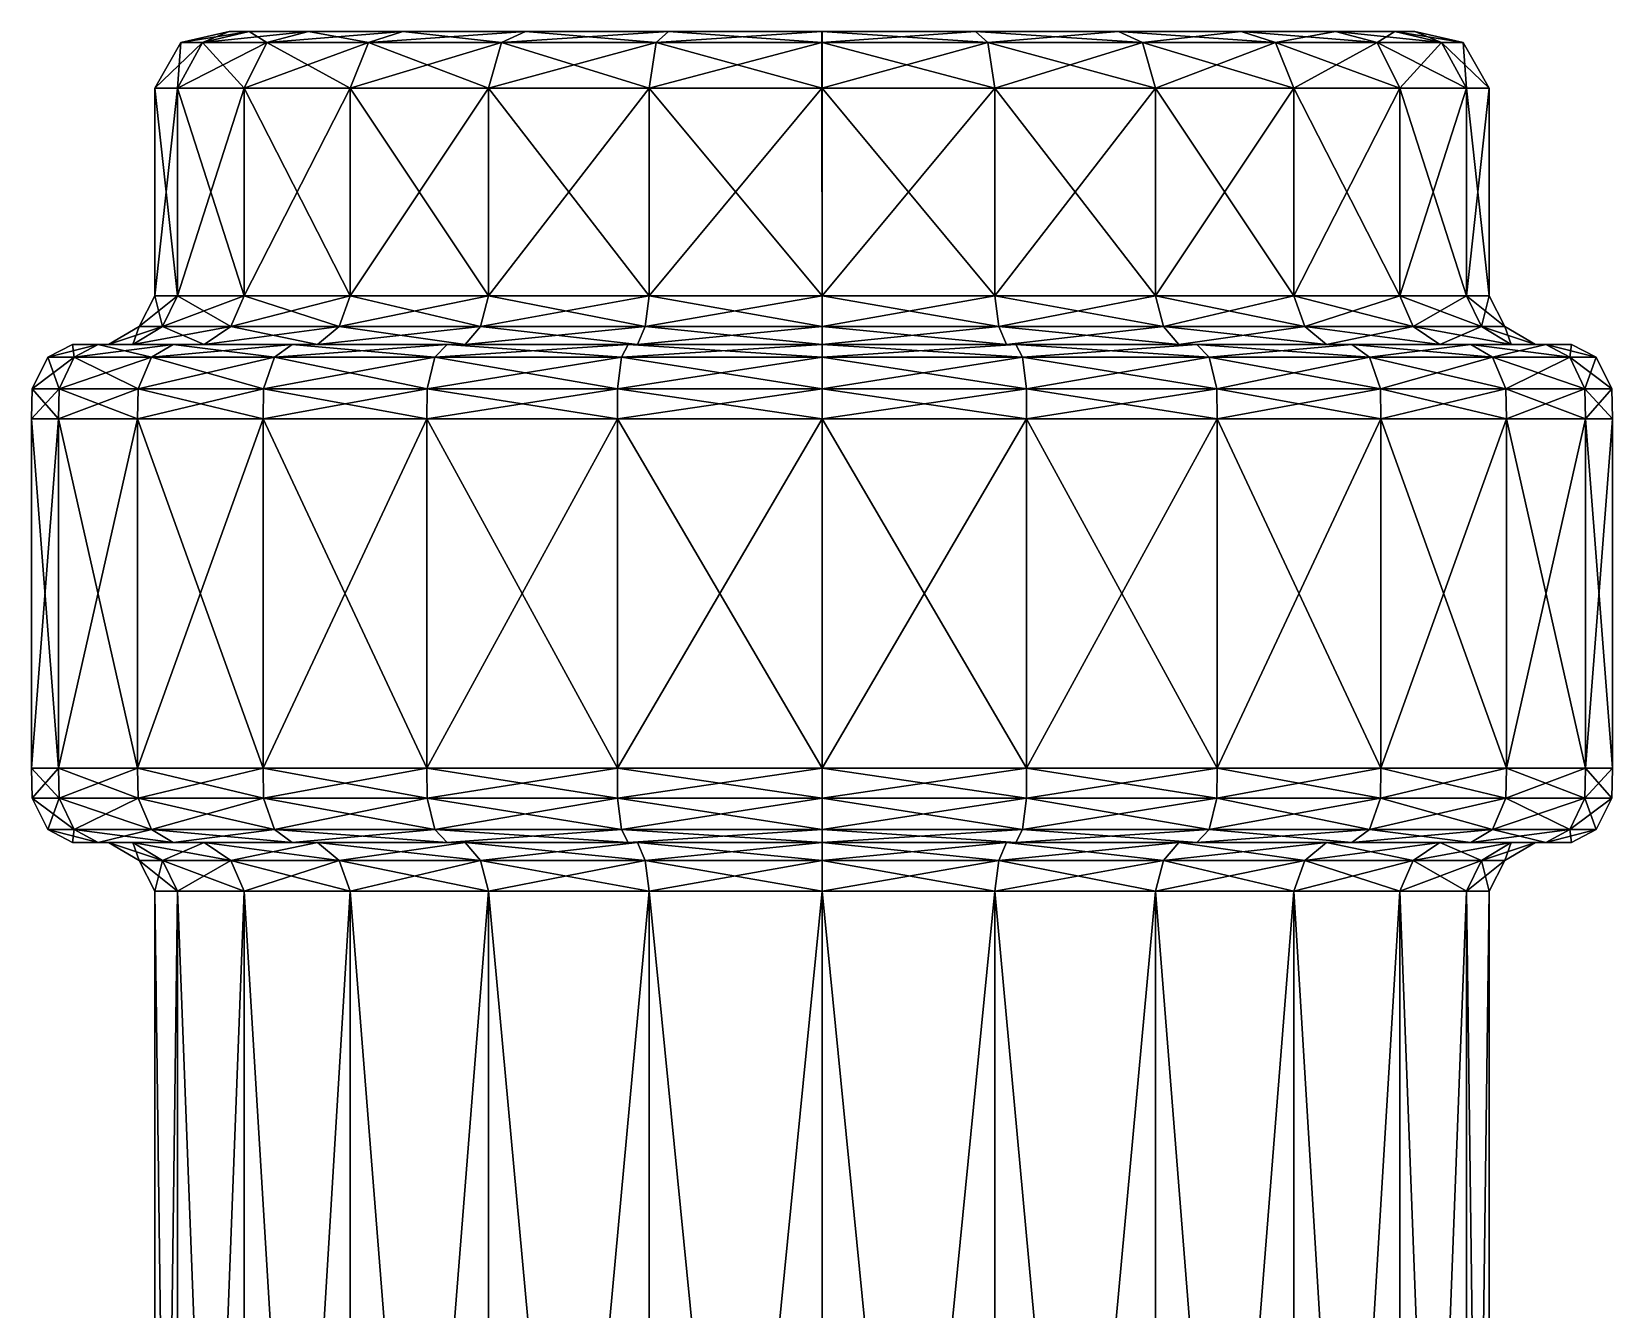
# Model space of a CAD drawing. Extents: x -21.9 to 21.9, y -20.5 to 20.8.
# Drawn here: x 12.975 to 16.919, y 17.657 to 20.845 of the extents above; entities that cross this region are included whole.
import ezdxf

# ---------------------------------------------------------------- set-up
doc = ezdxf.new("R2010")
doc.units = 0
doc.layers.add('BOTTLE02', color=74, linetype='CONTINUOUS')

msp = doc.modelspace()

# ---------------------------------------------------------------- meshes
at = {"layer": 'BOTTLE02', "color": 74}
mesh = msp.add_polyface(dxfattribs=at)
corners = [(13.815641, 20.818317, 23.666), (13.505078, 20.704435, 23.367172), (13.769661, 20.704435, 23.711981), (13.561394, 20.818317, 23.334658), (13.505078, 20.186186, 23.367172), (13.769661, 20.186186, 23.711981), (13.471833, 20.109411, 23.386366), (13.742516, 20.109411, 23.739126), (13.405342, 20.064623, 23.424755), (13.688226, 20.064623, 23.793417), (13.665766, 20.845194, 23.274399), (13.401567, 20.818317, 22.948801), (13.517979, 20.845194, 22.917608), (13.338756, 20.704435, 22.965631), (13.338756, 20.186186, 22.965631), (13.301675, 20.109411, 22.975567), (13.227513, 20.064623, 22.99544), (13.347054, 20.818317, 22.534727), (13.467571, 20.845194, 22.534727), (13.282025, 20.704435, 22.534727), (13.282025, 20.186186, 22.534727), (13.243637, 20.109411, 22.534727), (13.16686, 20.064623, 22.534727), (13.401567, 20.818317, 22.120651), (13.517979, 20.845194, 22.151844), (13.338756, 20.704435, 22.103823), (13.338756, 20.186186, 22.103823), (13.301675, 20.109411, 22.093885), (13.227513, 20.064623, 22.074015), (13.561395, 20.818317, 21.734797), (13.665766, 20.845194, 21.795055), (13.505079, 20.704435, 21.702282), (13.505079, 20.186186, 21.702282), (13.471833, 20.109411, 21.683088), (13.405342, 20.064623, 21.644699), (13.815642, 20.818317, 21.403454), (13.769661, 20.704435, 21.357471), (13.769661, 20.186186, 21.357471), (13.742516, 20.109411, 21.330328), (13.688226, 20.064623, 21.276037), (13.900862, 20.845194, 21.488672), (13.900861, 20.845194, 23.580782)]
mesh.append_faces([[corners[k] for k in face] for face in [(0, 1, 2), (2, 4, 5), (5, 6, 7), (7, 8, 9), (10, 11, 3), (3, 13, 1), (1, 14, 4), (4, 15, 6), (6, 16, 8), (12, 17, 11), (11, 19, 13), (13, 20, 14), (14, 21, 15), (15, 22, 16), (18, 23, 17), (17, 25, 19), (19, 26, 20), (20, 27, 21), (21, 28, 22), (24, 29, 23), (23, 31, 25), (25, 32, 26), (26, 33, 27), (27, 34, 28), (30, 35, 29), (29, 36, 31), (31, 37, 32), (32, 38, 33), (33, 39, 34)]], dxfattribs={"vtx0": -1})
mesh.append_faces([[corners[k] for k in face] for face in [(12, 41, 24)]], dxfattribs={"vtx0": -1, "vtx1": -1, "vtx2": -1})
mesh.append_faces([[corners[k] for k in face] for face in [(30, 24, 40), (18, 12, 24), (10, 41, 12)]], dxfattribs={"vtx1": -1})
mesh.append_faces([[corners[k] for k in face] for face in [(0, 3, 1), (2, 1, 4), (5, 4, 6), (7, 6, 8), (10, 12, 11), (3, 11, 13), (1, 13, 14), (4, 14, 15), (6, 15, 16), (12, 18, 17), (11, 17, 19), (13, 19, 20), (14, 20, 21), (15, 21, 22), (18, 24, 23), (17, 23, 25), (19, 25, 26), (20, 26, 27), (21, 27, 28), (24, 30, 29), (23, 29, 31), (25, 31, 32), (26, 32, 33), (27, 33, 34), (31, 36, 37), (32, 37, 38), (33, 38, 39)]], dxfattribs={"vtx2": -1})
mesh = msp.add_polyface(dxfattribs=at)
corners = [(14.946915, 20.845194, 24.014071), (14.53284, 20.818317, 24.080074), (14.946915, 20.818317, 24.134588), (14.564033, 20.845194, 23.963663), (14.516009, 20.704435, 24.142887), (14.946915, 20.704435, 24.199617), (14.51601, 20.186186, 24.142887), (14.946916, 20.186186, 24.199617), (14.506074, 20.109411, 24.179968), (14.946916, 20.109411, 24.238005), (14.146984, 20.818317, 23.920248), (14.207243, 20.845194, 23.815876), (14.11447, 20.704435, 23.976563), (14.11447, 20.186186, 23.976564), (14.095276, 20.109411, 24.009809), (13.815641, 20.818317, 23.666), (13.900861, 20.845194, 23.580782), (13.769661, 20.704435, 23.711981), (13.769661, 20.186186, 23.711981), (13.742516, 20.109411, 23.739126), (13.561394, 20.818317, 23.334658), (13.665766, 20.845194, 23.274399), (13.665766, 20.845194, 21.795055), (13.900862, 20.845194, 21.488672), (13.815642, 20.818317, 21.403454), (13.561395, 20.818317, 21.734797), (13.769661, 20.704435, 21.357471), (14.146985, 20.818317, 21.149206), (14.207244, 20.845194, 21.253578), (14.11447, 20.704435, 21.09289), (14.11447, 20.186186, 21.09289), (13.769661, 20.186186, 21.357471), (14.095277, 20.109411, 21.059645), (13.742516, 20.109411, 21.330328), (14.532841, 20.818317, 20.989378), (14.564034, 20.845194, 21.105791), (14.51601, 20.704435, 20.926567), (14.51601, 20.186186, 20.926567), (14.506075, 20.109411, 20.889486), (14.946916, 20.818317, 20.934866), (14.946916, 20.845194, 21.055384), (14.946916, 20.704435, 20.869839), (14.946916, 20.186186, 20.869837), (14.946916, 20.109411, 20.83145), (14.946916, 20.064623, 20.754671), (15.329798, 20.845194, 23.963663), (13.517979, 20.845194, 22.151844), (16.375853, 20.845194, 22.91761)]
mesh.append_faces([[corners[k] for k in face] for face in [(0, 1, 2), (2, 4, 5), (5, 6, 7), (7, 8, 9), (3, 10, 1), (1, 12, 4), (4, 13, 6), (6, 14, 8), (11, 15, 10), (10, 17, 12), (12, 18, 13), (13, 19, 14), (16, 20, 15), (23, 27, 24), (24, 29, 26), (26, 30, 31), (31, 32, 33), (28, 34, 27), (27, 36, 29), (29, 37, 30), (30, 38, 32), (35, 39, 34), (34, 41, 36), (36, 42, 37), (37, 43, 38)]], dxfattribs={"vtx0": -1})
mesh.append_faces([[corners[k] for k in face] for face in [(23, 46, 35), (3, 45, 16), (46, 16, 35), (35, 16, 47)]], dxfattribs={"vtx0": -1, "vtx1": -1, "vtx2": -1})
mesh.append_faces([[corners[k] for k in face] for face in [(28, 23, 35), (11, 3, 16), (0, 45, 3)]], dxfattribs={"vtx1": -1})
mesh.append_faces([[corners[k] for k in face] for face in [(0, 3, 1), (2, 1, 4), (5, 4, 6), (7, 6, 8), (3, 11, 10), (1, 10, 12), (4, 12, 13), (6, 13, 14), (11, 16, 15), (10, 15, 17), (12, 17, 18), (13, 18, 19), (16, 21, 20), (22, 23, 24), (25, 24, 26), (23, 28, 27), (24, 27, 29), (26, 29, 30), (31, 30, 32), (28, 35, 34), (27, 34, 36), (29, 36, 37), (30, 37, 38), (35, 40, 39), (34, 39, 41), (36, 41, 42), (37, 42, 43), (38, 43, 44)]], dxfattribs={"vtx2": -1})
mesh = msp.add_polyface(dxfattribs=at)
corners = [(16.228065, 20.845194, 23.274399), (15.99297, 20.845194, 23.580782), (16.078188, 20.818317, 23.666), (16.332438, 20.818317, 23.334658), (16.12417, 20.704435, 23.711983), (15.746846, 20.818317, 23.920248), (15.686587, 20.845194, 23.815876), (15.77936, 20.704435, 23.976564), (15.77936, 20.186186, 23.976564), (16.12417, 20.186186, 23.711983), (15.798554, 20.109411, 24.009809), (16.151316, 20.109411, 23.739126), (15.360991, 20.818317, 24.080074), (15.329798, 20.845194, 23.963663), (15.377821, 20.704435, 24.142887), (15.377821, 20.186186, 24.142887), (15.387756, 20.109411, 24.179968), (14.946915, 20.818317, 24.134588), (14.946915, 20.845194, 24.014071), (14.946915, 20.704435, 24.199617), (14.946916, 20.186186, 24.199617), (14.946916, 20.109411, 24.238005), (14.946916, 20.845194, 21.055384), (15.360991, 20.818317, 20.98938), (14.946916, 20.818317, 20.934866), (15.329798, 20.845194, 21.105791), (15.377821, 20.704435, 20.926567), (14.946916, 20.704435, 20.869839), (15.377821, 20.186186, 20.926567), (14.946916, 20.186186, 20.869837), (15.387756, 20.109411, 20.889486), (14.946916, 20.109411, 20.83145), (15.746847, 20.818317, 21.149206), (15.686587, 20.845194, 21.253578), (15.779361, 20.704435, 21.092892), (15.779361, 20.186186, 21.09289), (15.798554, 20.109411, 21.059645), (16.07819, 20.818317, 21.403454), (15.99297, 20.845196, 21.488674), (16.12417, 20.704435, 21.357473), (16.12417, 20.186186, 21.357473), (16.151316, 20.109411, 21.330328), (16.205606, 20.064623, 21.276039), (16.332438, 20.818317, 21.734797), (16.228065, 20.845196, 21.795055), (16.375853, 20.845194, 22.91761), (13.900861, 20.845194, 23.580782), (14.564034, 20.845194, 21.105791)]
mesh.append_faces([[corners[k] for k in face] for face in [(1, 5, 2), (2, 7, 4), (4, 8, 9), (9, 10, 11), (6, 12, 5), (5, 14, 7), (7, 15, 8), (8, 16, 10), (13, 17, 12), (12, 19, 14), (14, 20, 15), (15, 21, 16), (22, 23, 24), (24, 26, 27), (27, 28, 29), (29, 30, 31), (25, 32, 23), (23, 34, 26), (26, 35, 28), (28, 36, 30), (33, 37, 32), (32, 39, 34), (34, 40, 35), (35, 41, 36), (38, 43, 37)]], dxfattribs={"vtx0": -1})
mesh.append_faces([[corners[k] for k in face] for face in [(13, 45, 46), (25, 47, 38), (1, 45, 13), (38, 47, 45)]], dxfattribs={"vtx0": -1, "vtx1": -1, "vtx2": -1})
mesh.append_faces([[corners[k] for k in face] for face in [(33, 25, 38), (22, 47, 25), (6, 1, 13)]], dxfattribs={"vtx1": -1})
mesh.append_faces([[corners[k] for k in face] for face in [(0, 1, 2), (3, 2, 4), (1, 6, 5), (2, 5, 7), (4, 7, 8), (9, 8, 10), (6, 13, 12), (5, 12, 14), (7, 14, 15), (8, 15, 16), (13, 18, 17), (12, 17, 19), (14, 19, 20), (15, 20, 21), (22, 25, 23), (24, 23, 26), (27, 26, 28), (29, 28, 30), (25, 33, 32), (23, 32, 34), (26, 34, 35), (28, 35, 36), (33, 38, 37), (32, 37, 39), (34, 39, 40), (35, 40, 41), (36, 41, 42), (38, 44, 43)]], dxfattribs={"vtx2": -1})
mesh = msp.add_polyface(dxfattribs=at)
corners = [(16.42626, 20.845194, 22.534727), (16.492264, 20.818317, 22.948803), (16.546778, 20.818317, 22.534727), (16.375853, 20.845194, 22.91761), (16.555075, 20.704435, 22.965633), (16.611805, 20.704435, 22.534727), (16.555075, 20.186186, 22.965631), (16.611805, 20.186186, 22.534727), (16.592155, 20.109411, 22.975569), (16.650194, 20.109411, 22.534727), (16.666317, 20.064623, 22.99544), (16.726971, 20.064623, 22.534727), (16.332438, 20.818317, 23.334658), (16.228065, 20.845194, 23.274399), (16.388752, 20.704435, 23.367172), (16.388752, 20.186186, 23.367172), (16.421997, 20.109411, 23.386366), (16.488489, 20.064623, 23.424755), (16.078188, 20.818317, 23.666), (16.12417, 20.704435, 23.711983), (16.12417, 20.186186, 23.711983), (16.151316, 20.109411, 23.739126), (16.205605, 20.064623, 23.793417), (16.07819, 20.818317, 21.403454), (16.388752, 20.704435, 21.702284), (16.12417, 20.704435, 21.357473), (16.332438, 20.818317, 21.734797), (16.388752, 20.186186, 21.702284), (16.12417, 20.186186, 21.357473), (16.421999, 20.109411, 21.683088), (16.151316, 20.109411, 21.330328), (16.488489, 20.064623, 21.644699), (16.205606, 20.064623, 21.276039), (16.228065, 20.845196, 21.795055), (16.492264, 20.818317, 22.120653), (16.375853, 20.845196, 22.151846), (16.555077, 20.704435, 22.103823), (16.555077, 20.186186, 22.103823), (16.592155, 20.109411, 22.093887), (16.666317, 20.064623, 22.074015), (15.99297, 20.845196, 21.488674), (15.99297, 20.845194, 23.580782)]
mesh.append_faces([[corners[k] for k in face] for face in [(0, 1, 2), (2, 4, 5), (5, 6, 7), (7, 8, 9), (9, 10, 11), (3, 12, 1), (1, 14, 4), (4, 15, 6), (6, 16, 8), (8, 17, 10), (13, 18, 12), (12, 19, 14), (14, 20, 15), (15, 21, 16), (16, 22, 17), (23, 24, 25), (25, 27, 28), (28, 29, 30), (30, 31, 32), (33, 34, 26), (26, 36, 24), (24, 37, 27), (27, 38, 29), (29, 39, 31), (35, 2, 34), (34, 5, 36), (36, 7, 37), (37, 9, 38), (38, 11, 39)]], dxfattribs={"vtx0": -1})
mesh.append_faces([[corners[k] for k in face] for face in [(35, 40, 3)]], dxfattribs={"vtx0": -1, "vtx1": -1, "vtx2": -1})
mesh.append_faces([[corners[k] for k in face] for face in [(0, 35, 3), (33, 40, 35), (13, 3, 41)]], dxfattribs={"vtx1": -1})
mesh.append_faces([[corners[k] for k in face] for face in [(0, 3, 1), (2, 1, 4), (5, 4, 6), (7, 6, 8), (9, 8, 10), (3, 13, 12), (1, 12, 14), (4, 14, 15), (6, 15, 16), (8, 16, 17), (14, 19, 20), (15, 20, 21), (16, 21, 22), (23, 26, 24), (25, 24, 27), (28, 27, 29), (30, 29, 31), (33, 35, 34), (26, 34, 36), (24, 36, 37), (27, 37, 38), (29, 38, 39), (35, 0, 2), (34, 2, 5), (36, 5, 7), (37, 7, 9), (38, 9, 11)]], dxfattribs={"vtx2": -1})
mesh = msp.add_polyface(dxfattribs=at)
corners = [(14.946916, 20.109411, 24.238005), (14.486203, 20.064623, 24.254129), (14.946916, 20.064623, 24.314783), (14.506074, 20.109411, 24.179968), (14.463019, 20.064623, 24.340651), (14.946916, 20.064623, 24.404356), (14.446929, 20.032455, 24.400702), (14.946916, 20.032455, 24.466526), (14.436937, 19.954245, 24.437988), (14.946916, 19.954245, 24.505129), (14.436524, 19.879076, 24.439531), (14.946916, 19.879076, 24.506725), (14.436524, 19.007284, 24.439531), (14.056888, 20.064623, 24.0763), (14.095276, 20.109411, 24.009809), (14.0121, 20.064623, 24.153873), (13.981016, 20.032455, 24.207714), (13.961714, 19.954245, 24.241144), (13.960916, 19.879076, 24.242529), (13.960916, 19.007284, 24.242529), (13.688226, 20.064623, 23.793417), (13.742516, 20.109411, 23.739126), (13.624887, 20.064623, 23.856754), (13.580928, 20.032455, 23.900715), (13.553631, 19.954245, 23.928011), (13.552502, 19.879076, 23.92914), (13.742516, 20.109411, 21.330328), (14.056888, 20.064623, 20.993155), (13.688226, 20.064623, 21.276037), (14.095277, 20.109411, 21.059645), (14.012101, 20.064623, 20.915581), (13.624888, 20.064623, 21.2127), (13.981016, 20.032455, 20.86174), (13.580928, 20.032455, 21.168739), (13.961715, 19.954245, 20.82831), (13.553631, 19.954245, 21.141443), (13.960916, 19.879076, 20.826925), (13.552502, 19.879076, 21.140314), (13.960917, 19.007284, 20.826925), (14.486203, 20.064623, 20.815325), (14.506075, 20.109411, 20.889486), (14.46302, 20.064623, 20.728804), (14.446929, 20.032455, 20.668753), (14.436938, 19.954245, 20.631466), (14.436524, 19.879076, 20.629923), (14.436524, 19.007284, 20.629923), (14.946916, 20.064623, 20.754671), (14.946916, 20.064623, 20.665098), (14.946916, 20.032455, 20.602928), (14.946916, 19.954245, 20.564325), (14.946916, 19.879076, 20.562729), (14.946916, 19.007284, 20.562729)]
mesh.append_faces([[corners[k] for k in face] for face in [(0, 1, 2), (2, 4, 5), (5, 6, 7), (7, 8, 9), (9, 10, 11), (3, 13, 1), (1, 15, 4), (4, 16, 6), (6, 17, 8), (8, 18, 10), (14, 20, 13), (13, 22, 15), (15, 23, 16), (16, 24, 17), (17, 25, 18), (26, 27, 28), (28, 30, 31), (31, 32, 33), (29, 39, 27), (27, 41, 30), (30, 42, 32), (32, 43, 34), (34, 44, 36), (40, 46, 39), (39, 47, 41), (41, 48, 42), (42, 49, 43), (43, 50, 44)]], dxfattribs={"vtx0": -1})
mesh.append_faces([[corners[k] for k in face] for face in [(0, 3, 1), (2, 1, 4), (5, 4, 6), (7, 6, 8), (9, 8, 10), (11, 10, 12), (3, 14, 13), (1, 13, 15), (4, 15, 16), (6, 16, 17), (8, 17, 18), (10, 18, 19), (14, 21, 20), (13, 20, 22), (15, 22, 23), (26, 29, 27), (28, 27, 30), (31, 30, 32), (33, 32, 34), (35, 34, 36), (37, 36, 38), (29, 40, 39), (27, 39, 41), (30, 41, 42), (32, 42, 43), (34, 43, 44), (36, 44, 45), (39, 46, 47), (41, 47, 48), (42, 48, 49), (43, 49, 50), (44, 50, 51)]], dxfattribs={"vtx2": -1})
mesh = msp.add_polyface(dxfattribs=at)
corners = [(16.151316, 20.109411, 23.739126), (15.836944, 20.064623, 24.0763), (16.205605, 20.064623, 23.793417), (15.798554, 20.109411, 24.009809), (15.88173, 20.064623, 24.153873), (16.268944, 20.064623, 23.856754), (15.912815, 20.032455, 24.207714), (16.312904, 20.032455, 23.900715), (15.932117, 19.954245, 24.241146), (16.3402, 19.954245, 23.928011), (15.932915, 19.879076, 24.242529), (16.34133, 19.879076, 23.92914), (15.932915, 19.007284, 24.242529), (15.407628, 20.064623, 24.254129), (15.387756, 20.109411, 24.179968), (15.430811, 20.064623, 24.340651), (15.446902, 20.032455, 24.400702), (15.456893, 19.954245, 24.437988), (15.457307, 19.879076, 24.439531), (15.457307, 19.007284, 24.439531), (14.946916, 20.064623, 24.314783), (14.946916, 20.109411, 24.238005), (14.946916, 20.064623, 24.404356), (14.946916, 20.032455, 24.466526), (14.946916, 19.954245, 24.505129), (14.946916, 19.879076, 24.506725), (14.946916, 19.007284, 24.506725), (14.946916, 20.109411, 20.83145), (15.407628, 20.064623, 20.815325), (14.946916, 20.064623, 20.754671), (15.387756, 20.109411, 20.889486), (15.430811, 20.064623, 20.728804), (14.946916, 20.064623, 20.665098), (15.446902, 20.032455, 20.668753), (14.946916, 20.032455, 20.602928), (15.456893, 19.954245, 20.631466), (14.946916, 19.954245, 20.564325), (15.457307, 19.879076, 20.629923), (14.946916, 19.879076, 20.562729), (15.457307, 19.007284, 20.629923), (15.836944, 20.064623, 20.993155), (15.798554, 20.109411, 21.059645), (15.88173, 20.064623, 20.915581), (15.912815, 20.032455, 20.86174), (15.932117, 19.954245, 20.82831), (15.932915, 19.879076, 20.826925), (15.932915, 19.007284, 20.826925), (16.205606, 20.064623, 21.276039), (16.268944, 20.064623, 21.2127), (16.312904, 20.032455, 21.168739), (16.3402, 19.954245, 21.141443), (16.34133, 19.879076, 21.140314)]
mesh.append_faces([[corners[k] for k in face] for face in [(0, 1, 2), (2, 4, 5), (5, 6, 7), (3, 13, 1), (1, 15, 4), (4, 16, 6), (6, 17, 8), (8, 18, 10), (14, 20, 13), (13, 22, 15), (15, 23, 16), (16, 24, 17), (17, 25, 18), (27, 28, 29), (29, 31, 32), (32, 33, 34), (34, 35, 36), (36, 37, 38), (30, 40, 28), (28, 42, 31), (31, 43, 33), (33, 44, 35), (35, 45, 37), (41, 47, 40), (40, 48, 42), (42, 49, 43), (43, 50, 44), (44, 51, 45)]], dxfattribs={"vtx0": -1})
mesh.append_faces([[corners[k] for k in face] for face in [(0, 3, 1), (2, 1, 4), (5, 4, 6), (7, 6, 8), (9, 8, 10), (11, 10, 12), (3, 14, 13), (1, 13, 15), (4, 15, 16), (6, 16, 17), (8, 17, 18), (10, 18, 19), (14, 21, 20), (13, 20, 22), (15, 22, 23), (16, 23, 24), (17, 24, 25), (18, 25, 26), (27, 30, 28), (29, 28, 31), (32, 31, 33), (34, 33, 35), (36, 35, 37), (38, 37, 39), (30, 41, 40), (28, 40, 42), (31, 42, 43), (33, 43, 44), (35, 44, 45), (37, 45, 46), (40, 47, 48), (42, 48, 49)]], dxfattribs={"vtx2": -1})
mesh = msp.add_polyface(dxfattribs=at)
corners = [(13.981016, 20.032455, 24.207714), (13.580928, 20.032455, 23.900715), (13.553631, 19.954245, 23.928011), (13.961714, 19.954245, 24.241144), (13.552502, 19.879076, 23.92914), (13.960916, 19.879076, 24.242529), (13.552502, 19.007284, 23.92914), (13.688226, 20.064623, 23.793417), (13.327768, 20.064623, 23.469542), (13.624887, 20.064623, 23.856754), (13.405342, 20.064623, 23.424755), (13.273929, 20.032455, 23.500626), (13.240498, 19.954245, 23.519928), (13.239114, 19.879076, 23.520727), (13.239114, 19.007284, 23.520727), (13.140992, 20.064623, 23.018623), (13.227513, 20.064623, 22.99544), (13.08094, 20.032455, 23.034714), (13.043653, 19.954245, 23.044704), (13.04211, 19.879076, 23.045118), (13.04211, 19.007284, 23.045118), (13.077286, 20.064623, 22.534727), (13.16686, 20.064623, 22.534727), (13.015117, 20.032455, 22.534727), (12.976514, 19.954245, 22.534727), (12.974916, 19.879076, 22.534727), (12.974916, 19.007284, 22.534727), (13.140992, 20.064623, 22.050831), (13.227513, 20.064623, 22.074015), (13.080941, 20.032455, 22.03474), (13.043653, 19.954245, 22.02475), (13.04211, 19.879076, 22.024336), (13.04211, 19.007284, 22.024336), (13.327769, 20.064623, 21.599913), (13.405342, 20.064623, 21.644699), (13.273929, 20.032455, 21.568827), (13.240498, 19.954245, 21.549526), (13.239115, 19.879076, 21.548727), (13.239115, 19.007284, 21.548727), (13.624888, 20.064623, 21.2127), (13.688226, 20.064623, 21.276037), (13.580928, 20.032455, 21.168739), (13.553631, 19.954245, 21.141443), (13.552502, 19.879076, 21.140314), (13.552502, 19.007284, 21.140314), (13.961715, 19.954245, 20.82831), (13.960916, 19.879076, 20.826925)]
mesh.append_faces([[corners[k] for k in face] for face in [(7, 8, 9), (9, 11, 1), (1, 12, 2), (2, 13, 4), (10, 15, 8), (8, 17, 11), (11, 18, 12), (12, 19, 13), (16, 21, 15), (15, 23, 17), (17, 24, 18), (18, 25, 19), (22, 27, 21), (21, 29, 23), (23, 30, 24), (24, 31, 25), (28, 33, 27), (27, 35, 29), (29, 36, 30), (30, 37, 31), (34, 39, 33), (33, 41, 35), (35, 42, 36), (36, 43, 37), (41, 45, 42), (42, 46, 43)]], dxfattribs={"vtx0": -1})
mesh.append_faces([[corners[k] for k in face] for face in [(0, 1, 2), (3, 2, 4), (5, 4, 6), (7, 10, 8), (9, 8, 11), (1, 11, 12), (2, 12, 13), (4, 13, 14), (10, 16, 15), (8, 15, 17), (11, 17, 18), (12, 18, 19), (13, 19, 20), (16, 22, 21), (15, 21, 23), (17, 23, 24), (18, 24, 25), (19, 25, 26), (22, 28, 27), (21, 27, 29), (23, 29, 30), (24, 30, 31), (25, 31, 32), (28, 34, 33), (27, 33, 35), (29, 35, 36), (30, 36, 37), (31, 37, 38), (34, 40, 39), (33, 39, 41), (35, 41, 42), (36, 42, 43), (37, 43, 44)]], dxfattribs={"vtx2": -1})
mesh = msp.add_polyface(dxfattribs=at)
corners = [(16.726971, 20.064623, 22.534727), (16.752838, 20.064623, 23.018623), (16.816545, 20.064623, 22.534727), (16.666317, 20.064623, 22.99544), (16.812891, 20.032455, 23.034714), (16.878714, 20.032455, 22.534727), (16.850178, 19.954245, 23.044704), (16.917318, 19.954245, 22.534727), (16.851721, 19.879076, 23.045118), (16.918915, 19.879076, 22.534727), (16.851721, 19.007284, 23.045118), (16.566063, 20.064623, 23.469542), (16.488489, 20.064623, 23.424755), (16.619902, 20.032455, 23.500626), (16.653334, 19.954245, 23.519928), (16.654716, 19.879076, 23.520727), (16.654716, 19.007284, 23.520727), (16.268944, 20.064623, 23.856754), (16.205605, 20.064623, 23.793417), (16.312904, 20.032455, 23.900715), (16.3402, 19.954245, 23.928011), (16.34133, 19.879076, 23.92914), (16.34133, 19.007284, 23.92914), (15.932117, 19.954245, 24.241146), (15.932915, 19.879076, 24.242529), (15.912815, 20.032455, 20.86174), (16.312904, 20.032455, 21.168739), (16.3402, 19.954245, 21.141443), (15.932117, 19.954245, 20.82831), (16.34133, 19.879076, 21.140314), (15.932915, 19.879076, 20.826925), (16.34133, 19.007284, 21.140314), (16.205606, 20.064623, 21.276039), (16.566063, 20.064623, 21.599913), (16.268944, 20.064623, 21.2127), (16.488489, 20.064623, 21.644699), (16.619904, 20.032455, 21.568829), (16.653334, 19.954245, 21.549526), (16.654718, 19.879076, 21.548729), (16.654718, 19.007284, 21.548729), (16.75284, 20.064623, 22.050833), (16.666317, 20.064623, 22.074015), (16.812891, 20.032455, 22.034742), (16.850178, 19.954245, 22.02475), (16.851721, 19.879076, 22.024338), (16.851721, 19.007284, 22.024336), (16.918915, 19.007284, 22.534727)]
mesh.append_faces([[corners[k] for k in face] for face in [(0, 1, 2), (2, 4, 5), (5, 6, 7), (7, 8, 9), (3, 11, 1), (1, 13, 4), (4, 14, 6), (6, 15, 8), (12, 17, 11), (11, 19, 13), (13, 20, 14), (14, 21, 15), (19, 23, 20), (20, 24, 21), (32, 33, 34), (34, 36, 26), (26, 37, 27), (27, 38, 29), (35, 40, 33), (33, 42, 36), (36, 43, 37), (37, 44, 38), (41, 2, 40), (40, 5, 42), (42, 7, 43), (43, 9, 44), (44, 46, 45)]], dxfattribs={"vtx0": -1})
mesh.append_faces([[corners[k] for k in face] for face in [(0, 3, 1), (2, 1, 4), (5, 4, 6), (7, 6, 8), (9, 8, 10), (3, 12, 11), (1, 11, 13), (4, 13, 14), (6, 14, 15), (8, 15, 16), (12, 18, 17), (11, 17, 19), (13, 19, 20), (14, 20, 21), (15, 21, 22), (25, 26, 27), (28, 27, 29), (30, 29, 31), (32, 35, 33), (34, 33, 36), (26, 36, 37), (27, 37, 38), (29, 38, 39), (35, 41, 40), (33, 40, 42), (36, 42, 43), (37, 43, 44), (38, 44, 45), (41, 0, 2), (40, 2, 5), (42, 5, 7), (43, 7, 9), (44, 9, 46)]], dxfattribs={"vtx2": -1})
mesh = msp.add_polyface(dxfattribs=at)
corners = [(13.552502, 19.879076, 23.92914), (13.239114, 19.007284, 23.520727), (13.552502, 19.007284, 23.92914), (13.240498, 18.932116, 23.519928), (13.553631, 18.932116, 23.928011), (13.273929, 18.853905, 23.500626), (13.580928, 18.853905, 23.900715), (13.327768, 18.821737, 23.469542), (13.624887, 18.821737, 23.856754), (13.405342, 18.821737, 23.424755), (13.688226, 18.821737, 23.793417), (13.471833, 18.776949, 23.386366), (13.239114, 19.879076, 23.520727), (13.04211, 19.007284, 23.045118), (13.043653, 18.932116, 23.044704), (13.080941, 18.853905, 23.034714), (13.140992, 18.821737, 23.018623), (13.227513, 18.821737, 22.99544), (13.301675, 18.776949, 22.975567), (13.04211, 19.879076, 23.045118), (12.974916, 19.007284, 22.534727), (12.976513, 18.932116, 22.534727), (13.015117, 18.853905, 22.534727), (13.077286, 18.821737, 22.534727), (13.16686, 18.821737, 22.534727), (13.243637, 18.776949, 22.534727), (12.974916, 19.879076, 22.534727), (13.04211, 19.007284, 22.024336), (13.043653, 18.932116, 22.02475), (13.080941, 18.853905, 22.03474), (13.140992, 18.821737, 22.050831), (13.227513, 18.821737, 22.074015), (13.301675, 18.776949, 22.093885), (13.04211, 19.879076, 22.024336), (13.239115, 19.007284, 21.548727), (13.240498, 18.932116, 21.549526), (13.273929, 18.853905, 21.568827), (13.327769, 18.821737, 21.599913), (13.405342, 18.821737, 21.644699), (13.471833, 18.776949, 21.683088), (13.239115, 19.879076, 21.548727), (13.552502, 19.007284, 21.140314), (13.553631, 18.932116, 21.141443), (13.580928, 18.853905, 21.168739), (13.624888, 18.821737, 21.2127), (13.688226, 18.821737, 21.276037), (13.742517, 18.776949, 21.330328)]
mesh.append_faces([[corners[k] for k in face] for face in [(0, 1, 2), (2, 3, 4), (4, 5, 6), (6, 7, 8), (8, 9, 10), (12, 13, 1), (1, 14, 3), (3, 15, 5), (5, 16, 7), (7, 17, 9), (19, 20, 13), (13, 21, 14), (14, 22, 15), (15, 23, 16), (16, 24, 17), (26, 27, 20), (20, 28, 21), (21, 29, 22), (22, 30, 23), (23, 31, 24), (33, 34, 27), (27, 35, 28), (28, 36, 29), (29, 37, 30), (30, 38, 31), (40, 41, 34), (34, 42, 35), (35, 43, 36), (36, 44, 37), (37, 45, 38)]], dxfattribs={"vtx0": -1})
mesh.append_faces([[corners[k] for k in face] for face in [(2, 1, 3), (4, 3, 5), (6, 5, 7), (8, 7, 9), (10, 9, 11), (1, 13, 14), (3, 14, 15), (5, 15, 16), (7, 16, 17), (9, 17, 18), (13, 20, 21), (14, 21, 22), (15, 22, 23), (16, 23, 24), (17, 24, 25), (20, 27, 28), (21, 28, 29), (22, 29, 30), (23, 30, 31), (24, 31, 32), (27, 34, 35), (28, 35, 36), (29, 36, 37), (30, 37, 38), (31, 38, 39), (34, 41, 42), (35, 42, 43), (36, 43, 44), (37, 44, 45), (38, 45, 46)]], dxfattribs={"vtx2": -1})
mesh = msp.add_polyface(dxfattribs=at)
corners = [(14.946916, 19.879076, 24.506725), (14.436524, 19.007284, 24.439531), (14.946916, 19.007284, 24.506725), (14.436937, 18.932116, 24.437988), (14.946916, 18.932116, 24.505129), (14.446929, 18.853905, 24.400702), (14.946916, 18.853905, 24.466526), (14.463019, 18.821737, 24.340651), (14.946916, 18.821737, 24.404356), (14.486203, 18.821737, 24.254129), (14.946916, 18.821737, 24.314783), (14.506074, 18.776949, 24.179968), (14.436524, 19.879076, 24.439531), (13.960916, 19.007284, 24.242529), (13.961714, 18.932116, 24.241144), (13.981016, 18.853905, 24.207714), (14.0121, 18.821737, 24.153873), (14.056888, 18.821737, 24.0763), (14.095276, 18.776949, 24.009809), (13.960916, 19.879076, 24.242529), (13.552502, 19.007284, 23.92914), (13.553631, 18.932116, 23.928011), (13.580928, 18.853905, 23.900715), (13.624887, 18.821737, 23.856754), (13.688226, 18.821737, 23.793417), (13.742516, 18.776949, 23.739126), (13.552502, 19.879076, 21.140314), (13.960917, 19.007284, 20.826925), (13.552502, 19.007284, 21.140314), (13.961715, 18.932116, 20.82831), (13.553631, 18.932116, 21.141443), (13.981016, 18.853905, 20.86174), (13.580928, 18.853905, 21.168739), (14.012101, 18.821737, 20.915581), (13.624888, 18.821737, 21.2127), (14.056888, 18.821737, 20.993155), (13.688226, 18.821737, 21.276037), (14.095277, 18.776949, 21.059645), (13.960916, 19.879076, 20.826925), (14.436524, 19.007284, 20.629923), (14.436938, 18.932116, 20.631466), (14.446929, 18.853905, 20.668753), (14.46302, 18.821737, 20.728804), (14.486203, 18.821737, 20.815325), (14.506075, 18.776949, 20.889486), (14.436524, 19.879076, 20.629923), (14.946916, 19.007284, 20.562729), (14.946916, 18.932116, 20.564325), (14.946916, 18.853905, 20.602928), (14.946916, 18.821737, 20.665098), (14.946916, 18.821737, 20.754671), (14.946916, 18.776949, 20.83145)]
mesh.append_faces([[corners[k] for k in face] for face in [(0, 1, 2), (2, 3, 4), (4, 5, 6), (6, 7, 8), (8, 9, 10), (12, 13, 1), (1, 14, 3), (3, 15, 5), (5, 16, 7), (7, 17, 9), (19, 20, 13), (13, 21, 14), (14, 22, 15), (15, 23, 16), (16, 24, 17), (26, 27, 28), (28, 29, 30), (30, 31, 32), (32, 33, 34), (34, 35, 36), (38, 39, 27), (27, 40, 29), (29, 41, 31), (31, 42, 33), (33, 43, 35), (45, 46, 39), (39, 47, 40), (40, 48, 41), (41, 49, 42), (42, 50, 43)]], dxfattribs={"vtx0": -1})
mesh.append_faces([[corners[k] for k in face] for face in [(2, 1, 3), (4, 3, 5), (6, 5, 7), (8, 7, 9), (10, 9, 11), (1, 13, 14), (3, 14, 15), (5, 15, 16), (7, 16, 17), (9, 17, 18), (13, 20, 21), (14, 21, 22), (15, 22, 23), (16, 23, 24), (17, 24, 25), (28, 27, 29), (30, 29, 31), (32, 31, 33), (34, 33, 35), (36, 35, 37), (27, 39, 40), (29, 40, 41), (31, 41, 42), (33, 42, 43), (35, 43, 44), (39, 46, 47), (40, 47, 48), (41, 48, 49), (42, 49, 50), (43, 50, 51)]], dxfattribs={"vtx2": -1})
mesh = msp.add_polyface(dxfattribs=at)
corners = [(16.34133, 19.879076, 23.92914), (15.932915, 19.007284, 24.242529), (16.34133, 19.007284, 23.92914), (15.932117, 18.932116, 24.241144), (16.3402, 18.932116, 23.928011), (15.912815, 18.853905, 24.207714), (16.312904, 18.853905, 23.900715), (15.88173, 18.821737, 24.153873), (16.268944, 18.821737, 23.856754), (15.836944, 18.821737, 24.0763), (16.205605, 18.821737, 23.793417), (15.798554, 18.776949, 24.009809), (15.932915, 19.879076, 24.242529), (15.457307, 19.007284, 24.439531), (15.456893, 18.932116, 24.437988), (15.446902, 18.853905, 24.400702), (15.430811, 18.821737, 24.340651), (15.407628, 18.821737, 24.254129), (15.387756, 18.776949, 24.179968), (15.457307, 19.879076, 24.439531), (14.946916, 19.007284, 24.506725), (14.946916, 18.932116, 24.505129), (14.946916, 18.853905, 24.466526), (14.946916, 18.821737, 24.404356), (14.946916, 18.821737, 24.314783), (14.946916, 18.776949, 24.238005), (14.946916, 19.879076, 20.562729), (15.457307, 19.007284, 20.629923), (14.946916, 19.007284, 20.562729), (15.456893, 18.932116, 20.631466), (14.946916, 18.932116, 20.564325), (15.446902, 18.853905, 20.668753), (14.946916, 18.853905, 20.602928), (15.430811, 18.821737, 20.728804), (14.946916, 18.821737, 20.665098), (15.407628, 18.821737, 20.815325), (14.946916, 18.821737, 20.754671), (15.387756, 18.776949, 20.889486), (15.457307, 19.879076, 20.629923), (15.932915, 19.007284, 20.826925), (15.932117, 18.932116, 20.82831), (15.912815, 18.853905, 20.86174), (15.88173, 18.821737, 20.915581), (15.836944, 18.821737, 20.993155), (15.798554, 18.776949, 21.059645), (15.932915, 19.879076, 20.826925), (16.34133, 19.007284, 21.140314), (16.3402, 18.932116, 21.141443), (16.312904, 18.853905, 21.168739), (16.268944, 18.821737, 21.2127), (16.205606, 18.821737, 21.276039), (16.151316, 18.776949, 21.330328)]
mesh.append_faces([[corners[k] for k in face] for face in [(0, 1, 2), (2, 3, 4), (4, 5, 6), (6, 7, 8), (8, 9, 10), (12, 13, 1), (1, 14, 3), (3, 15, 5), (5, 16, 7), (7, 17, 9), (19, 20, 13), (13, 21, 14), (14, 22, 15), (15, 23, 16), (16, 24, 17), (26, 27, 28), (28, 29, 30), (30, 31, 32), (32, 33, 34), (34, 35, 36), (38, 39, 27), (27, 40, 29), (29, 41, 31), (31, 42, 33), (33, 43, 35), (45, 46, 39), (39, 47, 40), (40, 48, 41), (41, 49, 42), (42, 50, 43)]], dxfattribs={"vtx0": -1})
mesh.append_faces([[corners[k] for k in face] for face in [(2, 1, 3), (4, 3, 5), (6, 5, 7), (8, 7, 9), (10, 9, 11), (1, 13, 14), (3, 14, 15), (5, 15, 16), (7, 16, 17), (9, 17, 18), (13, 20, 21), (14, 21, 22), (15, 22, 23), (16, 23, 24), (17, 24, 25), (28, 27, 29), (30, 29, 31), (32, 31, 33), (34, 33, 35), (36, 35, 37), (27, 39, 40), (29, 40, 41), (31, 41, 42), (33, 42, 43), (35, 43, 44), (39, 46, 47), (40, 47, 48), (41, 48, 49), (42, 49, 50), (43, 50, 51)]], dxfattribs={"vtx2": -1})
mesh = msp.add_polyface(dxfattribs=at)
corners = [(16.918915, 19.879076, 22.534727), (16.851721, 19.007284, 23.045118), (16.918915, 19.007284, 22.534727), (16.850178, 18.932116, 23.044704), (16.917318, 18.932116, 22.534727), (16.812891, 18.853905, 23.034714), (16.878716, 18.853905, 22.534727), (16.752838, 18.821737, 23.018623), (16.816545, 18.821737, 22.534727), (16.666317, 18.821737, 22.99544), (16.726971, 18.821737, 22.534727), (16.592155, 18.776949, 22.975569), (16.851721, 19.879076, 23.045118), (16.654716, 19.007284, 23.520727), (16.653334, 18.932116, 23.519928), (16.619902, 18.853905, 23.500626), (16.566063, 18.821737, 23.469542), (16.488489, 18.821737, 23.424755), (16.421997, 18.776949, 23.386366), (16.654716, 19.879076, 23.520727), (16.34133, 19.007284, 23.92914), (16.3402, 18.932116, 23.928011), (16.312904, 18.853905, 23.900715), (16.268944, 18.821737, 23.856754), (16.205605, 18.821737, 23.793417), (16.151316, 18.776949, 23.739126), (16.34133, 19.879076, 21.140314), (16.654718, 19.007284, 21.548729), (16.34133, 19.007284, 21.140314), (16.653334, 18.932116, 21.549526), (16.3402, 18.932116, 21.141443), (16.619904, 18.853905, 21.568829), (16.312904, 18.853905, 21.168739), (16.566063, 18.821737, 21.599913), (16.268944, 18.821737, 21.2127), (16.488489, 18.821737, 21.644699), (16.205606, 18.821737, 21.276039), (16.421999, 18.776949, 21.683088), (16.654718, 19.879076, 21.548729), (16.851721, 19.007284, 22.024336), (16.850178, 18.932116, 22.02475), (16.812891, 18.853905, 22.03474), (16.75284, 18.821737, 22.050833), (16.666317, 18.821737, 22.074015), (16.592155, 18.776949, 22.093887), (16.650194, 18.776949, 22.534727)]
mesh.append_faces([[corners[k] for k in face] for face in [(0, 1, 2), (2, 3, 4), (4, 5, 6), (6, 7, 8), (8, 9, 10), (12, 13, 1), (1, 14, 3), (3, 15, 5), (5, 16, 7), (7, 17, 9), (19, 20, 13), (13, 21, 14), (14, 22, 15), (15, 23, 16), (16, 24, 17), (26, 27, 28), (28, 29, 30), (30, 31, 32), (32, 33, 34), (34, 35, 36), (38, 39, 27), (27, 40, 29), (29, 41, 31), (31, 42, 33), (33, 43, 35), (39, 4, 40), (40, 6, 41), (41, 8, 42), (42, 10, 43), (43, 45, 44)]], dxfattribs={"vtx0": -1})
mesh.append_faces([[corners[k] for k in face] for face in [(2, 1, 3), (4, 3, 5), (6, 5, 7), (8, 7, 9), (10, 9, 11), (1, 13, 14), (3, 14, 15), (5, 15, 16), (7, 16, 17), (9, 17, 18), (13, 20, 21), (14, 21, 22), (15, 22, 23), (16, 23, 24), (17, 24, 25), (28, 27, 29), (30, 29, 31), (32, 31, 33), (34, 33, 35), (36, 35, 37), (27, 39, 40), (29, 40, 41), (31, 41, 42), (33, 42, 43), (35, 43, 44), (39, 2, 4), (40, 4, 6), (41, 6, 8), (42, 8, 10), (43, 10, 45)]], dxfattribs={"vtx2": -1})
mesh = msp.add_polyface(dxfattribs=at)
corners = [(16.726971, 18.821737, 22.534727), (16.592155, 18.776949, 22.975569), (16.650194, 18.776949, 22.534727), (16.555077, 18.700174, 22.965631), (16.666317, 18.821737, 22.99544), (16.421997, 18.776949, 23.386366), (16.388752, 18.700174, 23.367172), (16.488489, 18.821737, 23.424755), (16.151316, 18.776949, 23.739126), (16.12417, 18.700174, 23.711981), (16.205605, 18.821737, 23.793417), (15.798554, 18.776949, 24.009809), (15.779361, 18.700174, 23.976564), (15.836944, 18.821737, 24.0763), (15.387756, 18.776949, 24.179968), (15.377821, 18.700174, 24.142887), (15.407628, 18.821737, 24.254129), (14.946916, 18.776949, 24.238005), (14.946916, 18.700174, 24.199617), (14.946916, 18.821737, 24.314783), (14.506074, 18.776949, 24.179968), (14.51601, 18.700174, 24.142887), (14.486203, 18.821737, 24.254129), (14.095276, 18.776949, 24.009809), (14.11447, 18.700174, 23.976564), (14.056888, 18.821737, 24.0763), (13.742516, 18.776949, 23.739126), (13.769661, 18.700174, 23.711981), (13.688226, 18.821737, 23.793417), (13.471833, 18.776949, 23.386366), (13.505078, 18.700174, 23.367172), (13.405342, 18.821737, 23.424755), (13.301675, 18.776949, 22.975567), (13.338756, 18.700174, 22.965631), (13.227513, 18.821737, 22.99544), (13.243637, 18.776949, 22.534727), (13.282025, 18.700174, 22.534727), (13.16686, 18.821737, 22.534727), (13.301675, 18.776949, 22.093885), (13.338756, 18.700174, 22.103823), (13.227513, 18.821737, 22.074015), (13.471833, 18.776949, 21.683088), (13.505079, 18.700174, 21.702282), (13.405342, 18.821737, 21.644699), (13.742517, 18.776949, 21.330328), (13.769661, 18.700174, 21.357473), (13.688226, 18.821737, 21.276037), (14.095277, 18.776949, 21.059645), (14.11447, 18.700174, 21.09289), (14.056888, 18.821737, 20.993155), (14.506075, 18.776949, 20.889486), (14.51601, 18.700174, 20.926567), (14.486203, 18.821737, 20.815325), (14.946916, 18.776949, 20.83145), (14.946916, 18.700174, 20.869839), (14.946916, 18.821737, 20.754671), (15.387756, 18.776949, 20.889486), (15.377821, 18.700174, 20.926567), (15.407628, 18.821737, 20.815325), (15.798554, 18.776949, 21.059645), (15.779361, 18.700174, 21.09289), (15.836944, 18.821737, 20.993155), (16.151316, 18.776949, 21.330328), (16.12417, 18.700174, 21.357473), (16.205606, 18.821737, 21.276039), (16.421999, 18.776949, 21.683088), (16.388752, 18.700174, 21.702282), (16.488489, 18.821737, 21.644699), (16.592155, 18.776949, 22.093887), (16.555077, 18.700174, 22.103823), (16.611805, 18.700174, 22.534727)]
mesh.append_faces([[corners[k] for k in face] for face in [(0, 1, 2), (4, 5, 1), (7, 8, 5), (10, 11, 8), (13, 14, 11), (16, 17, 14), (19, 20, 17), (22, 23, 20), (25, 26, 23), (28, 29, 26), (31, 32, 29), (34, 35, 32), (32, 36, 33), (37, 38, 35), (35, 39, 36), (40, 41, 38), (38, 42, 39), (43, 44, 41), (41, 45, 42), (46, 47, 44), (44, 48, 45), (49, 50, 47), (47, 51, 48), (52, 53, 50), (50, 54, 51), (55, 56, 53), (53, 57, 54), (58, 59, 56), (56, 60, 57), (61, 62, 59), (59, 63, 60), (64, 65, 62), (62, 66, 63), (67, 68, 65), (65, 69, 66), (68, 70, 69)]], dxfattribs={"vtx0": -1})
mesh.append_faces([[corners[k] for k in face] for face in [(2, 1, 3), (1, 5, 6), (5, 8, 9), (8, 11, 12), (11, 14, 15), (14, 17, 18), (17, 20, 21), (20, 23, 24), (23, 26, 27), (26, 29, 30), (29, 32, 33), (32, 35, 36), (35, 38, 39), (38, 41, 42), (41, 44, 45), (44, 47, 48), (47, 50, 51), (50, 53, 54), (53, 56, 57), (56, 59, 60), (59, 62, 63), (62, 65, 66), (65, 68, 69), (68, 2, 70)]], dxfattribs={"vtx2": -1})
mesh = msp.add_polyface(dxfattribs=at)
corners = [(16.650194, 18.776949, 22.534727), (16.555077, 18.700174, 22.965631), (16.611805, 18.700174, 22.534727), (16.554966, 14.338103, 22.965603), (16.611692, 14.338103, 22.534727), (16.592155, 18.776949, 22.975569), (16.388752, 18.700174, 23.367172), (16.388655, 14.338103, 23.367115), (16.421997, 18.776949, 23.386366), (16.12417, 18.700174, 23.711981), (16.12409, 14.338103, 23.711903), (16.151316, 18.776949, 23.739126), (15.779361, 18.700174, 23.976564), (15.779305, 14.338102, 23.976465), (15.798554, 18.776949, 24.009809), (15.377821, 18.700174, 24.142887), (15.377791, 14.338102, 24.142778), (15.387756, 18.776949, 24.179968), (14.946916, 18.700174, 24.199617), (14.946916, 14.338102, 24.199503), (14.946916, 18.776949, 24.238005), (14.51601, 18.700174, 24.142887), (14.51604, 14.338102, 24.142778), (14.506074, 18.776949, 24.179968), (14.11447, 18.700174, 23.976564), (14.114527, 14.338102, 23.976465), (14.095276, 18.776949, 24.009809), (13.769661, 18.700174, 23.711981), (13.769741, 14.338102, 23.711901), (13.742516, 18.776949, 23.739126), (13.505078, 18.700174, 23.367172), (13.505177, 14.338102, 23.367115), (13.471833, 18.776949, 23.386366), (13.338756, 18.700174, 22.965631), (13.338864, 14.338103, 22.965603), (13.282139, 14.338103, 22.534727), (13.282025, 18.700174, 22.534727), (13.338865, 14.338103, 22.103851), (13.338756, 18.700174, 22.103823), (13.505177, 14.338103, 21.702339), (13.505079, 18.700174, 21.702282), (13.769741, 14.338103, 21.357552), (13.769661, 18.700174, 21.357473), (14.114528, 14.338103, 21.092989), (14.11447, 18.700174, 21.09289), (14.51604, 14.338103, 20.926676), (14.51601, 18.700174, 20.926567), (14.946916, 14.338103, 20.869951), (14.946916, 18.700174, 20.869839), (15.377791, 14.338103, 20.926676), (15.377821, 18.700174, 20.926567), (15.779305, 14.338103, 21.092989), (15.779361, 18.700174, 21.09289), (16.124092, 14.338103, 21.357553), (16.12417, 18.700174, 21.357473), (16.388655, 14.338103, 21.702339), (16.388752, 18.700174, 21.702282), (16.554966, 14.338103, 22.103851), (16.555077, 18.700174, 22.103823), (16.640285, 13.748595, 22.534727)]
mesh.append_faces([[corners[k] for k in face] for face in [(0, 1, 2), (2, 3, 4), (5, 6, 1), (1, 7, 3), (8, 9, 6), (6, 10, 7), (11, 12, 9), (9, 13, 10), (14, 15, 12), (12, 16, 13), (17, 18, 15), (15, 19, 16), (20, 21, 18), (18, 22, 19), (23, 24, 21), (21, 25, 22), (26, 27, 24), (24, 28, 25), (29, 30, 27), (27, 31, 28), (32, 33, 30), (30, 34, 31), (33, 35, 34), (36, 37, 35), (38, 39, 37), (40, 41, 39), (42, 43, 41), (44, 45, 43), (46, 47, 45), (48, 49, 47), (50, 51, 49), (52, 53, 51), (54, 55, 53), (56, 57, 55), (58, 4, 57)]], dxfattribs={"vtx0": -1})
mesh.append_faces([[corners[k] for k in face] for face in [(2, 1, 3), (1, 6, 7), (6, 9, 10), (9, 12, 13), (12, 15, 16), (15, 18, 19), (18, 21, 22), (21, 24, 25), (24, 27, 28), (27, 30, 31), (30, 33, 34), (33, 36, 35), (36, 38, 37), (38, 40, 39), (40, 42, 41), (42, 44, 43), (44, 46, 45), (46, 48, 47), (48, 50, 49), (50, 52, 51), (52, 54, 53), (54, 56, 55), (56, 58, 57), (58, 2, 4), (57, 4, 59)]], dxfattribs={"vtx2": -1})

doc.saveas('drawing.dxf')
